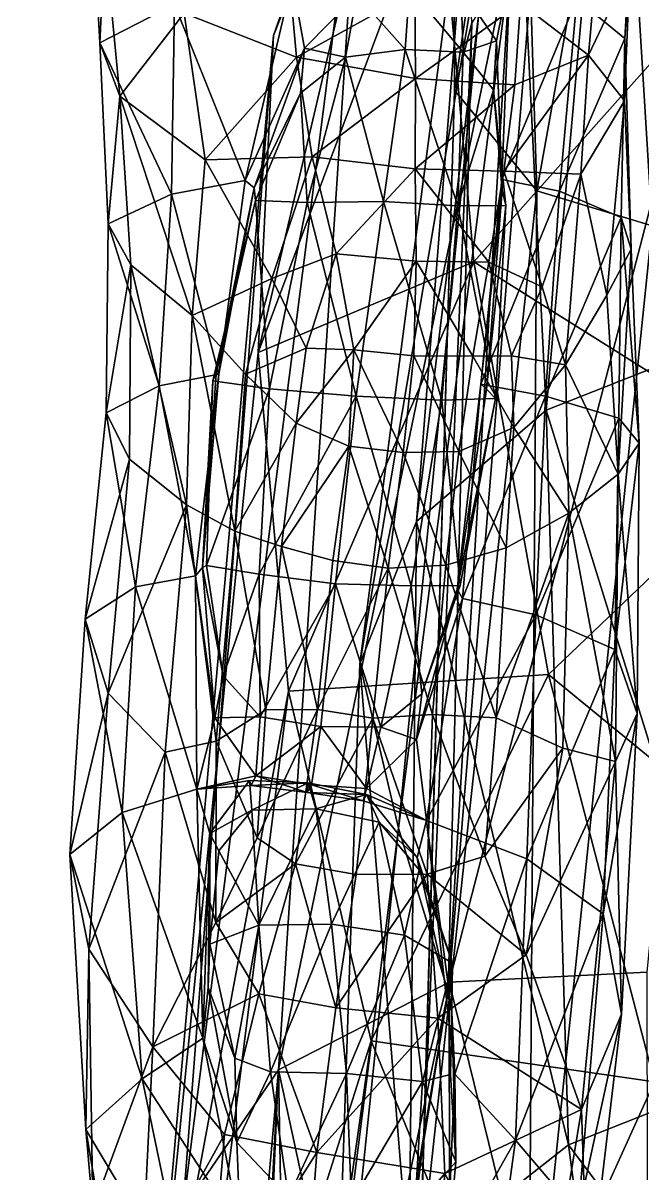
# Model space of a CAD drawing. Extents: x -76 to 76, y -20 to 79.
# Drawn here: x -6.391 to -4.966, y 7.162 to 9.809 of the extents above; entities that cross this region are included whole.
import ezdxf

# ---------------------------------------------------------------- set-up
doc = ezdxf.new("R2010")
doc.units = 0

msp = doc.modelspace()

# ---------------------------------------------------------------- linework, layer by layer
for points in [[(-14.4724, 15.4348, 15.3001), (-5.4457, 4.6891, 16.0387), (-6.4542, 4.4768, 16.6123)], [(-14.4724, 15.4348, 15.3001), (-14.388, 15.315, 15.9217), (-5.4457, 4.6891, 16.0387)], [(-14.388, 15.315, 15.9217), (-7.8159, 4.6318, 18.5868), (-5.9432, 4.1304, 17.5793)], [(-14.388, 15.315, 15.9217), (-5.1751, 4.3035, 16.584), (-5.4457, 4.6891, 16.0387)], [(-5.1751, 4.3035, 16.584), (-14.388, 15.315, 15.9217), (-5.9432, 4.1304, 17.5793)], [(-5.8155, 9.7801, 13.5305), (-5.4023, 10.9604, 14.8327), (-5.2035, 11.515, 13.8989)], [(-5.6134, 10.2899, 12.6646), (-5.8155, 9.7801, 13.5305), (-5.2035, 11.515, 13.8989)], [(-5.8155, 9.7801, 13.5305), (-5.8505, 9.051, 14.4711), (-5.4023, 10.9604, 14.8327)], [(-5.8505, 9.051, 14.4711), (-5.4349, 10.1623, 15.719), (-5.4023, 10.9604, 14.8327)], [(-5.3992, 9.654, 5.2987), (-5.3594, 9.8093, 5.6121), (-5.4031, 10.8712, 5.1856)], [(-5.3992, 9.654, 5.2987), (-5.4031, 10.8712, 5.1856), (-5.2488, 10.6719, 4.8567)], [(-5.2098, 9.4224, 4.921), (-5.3992, 9.654, 5.2987), (-5.2488, 10.6719, 4.8567)], [(-5.2098, 9.4224, 4.921), (-5.2488, 10.6719, 4.8567), (-5.0159, 10.5044, 4.6169)], [(-4.6758, 10.6691, 7.9256), (-5.0403, 10.5749, 7.5936), (-4.774, 9.0815, 8.2781)], [(-5.0403, 10.5749, 7.5936), (-5.2651, 10.4695, 7.1865), (-5.1883, 8.9183, 7.9143)], [(-5.0403, 10.5749, 7.5936), (-5.1883, 8.9183, 7.9143), (-4.774, 9.0815, 8.2781)], [(-4.9446, 9.3423, 4.6142), (-5.2098, 9.4224, 4.921), (-5.0159, 10.5044, 4.6169)], [(-4.7569, 9.6411, 4.5134), (-4.9446, 9.3423, 4.6142), (-5.0159, 10.5044, 4.6169)], [(-4.7671, 10.4823, 4.5312), (-4.7569, 9.6411, 4.5134), (-5.0159, 10.5044, 4.6169)], [(-5.2651, 10.4695, 7.1865), (-5.4863, 8.6622, 7.3911), (-5.1883, 8.9183, 7.9143)], [(-5.2651, 10.4695, 7.1865), (-5.3544, 10.3322, 6.747), (-5.4863, 8.6622, 7.3911)], [(-5.1816, 10.4102, 12.2618), (-5.4113, 7.6029, 10.0868), (-5.804, 7.4012, 10.2029)], [(-5.6134, 10.2899, 12.6646), (-5.1816, 10.4102, 12.2618), (-5.804, 7.4012, 10.2029)], [(-5.1816, 10.4102, 12.2618), (-4.6837, 10.4068, 12.0176), (-5.4113, 7.6029, 10.0868)], [(-4.6837, 10.4068, 12.0176), (-4.9567, 7.6259, 10.0731), (-5.4113, 7.6029, 10.0868)], [(-5.3544, 10.3322, 6.747), (-5.6165, 8.3347, 6.883), (-5.4863, 8.6622, 7.3911)], [(-5.3544, 10.3322, 6.747), (-5.3125, 10.1425, 6.3176), (-5.6165, 8.3347, 6.883)], [(-5.8155, 9.7801, 13.5305), (-5.6134, 10.2899, 12.6646), (-6.0241, 7.0805, 11.052)], [(-5.6134, 10.2899, 12.6646), (-5.804, 7.4012, 10.2029), (-6.0241, 7.0805, 11.052)], [(-6.203, 10.0033, 1.4531), (-6.238, 10.18, 0.9385), (-6.2145, 9.7628, 0.8964)], [(-6.0429, 9.851, 0.6483), (-6.2145, 9.7628, 0.8964), (-6.238, 10.18, 0.9385)], [(-5.3548, 9.2595, 16.2104), (-5.4349, 10.1623, 15.719), (-5.8505, 9.051, 14.4711)], [(-5.3125, 10.1425, 6.3176), (-5.5277, 7.9572, 6.5647), (-5.6165, 8.3347, 6.883)], [(-5.3125, 10.1425, 6.3176), (-5.2705, 9.9512, 5.929), (-5.5277, 7.9572, 6.5647)], [(-5.3548, 9.2595, 16.2104), (-4.7483, 9.9412, 17.0003), (-5.4349, 10.1623, 15.719)], [(-4.9862, 10.1547, 1.0334), (-5.0071, 9.773, 0.9818), (-5.1179, 9.8645, 0.705)], [(-4.9862, 10.1547, 1.0334), (-4.996, 9.9346, 1.5614), (-5.0071, 9.773, 0.9818)], [(-6.1685, 9.6403, 1.375), (-6.203, 10.0033, 1.4531), (-6.2145, 9.7628, 0.8964)], [(-6.203, 10.0033, 1.4531), (-6.1685, 9.6403, 1.375), (-6.0205, 9.8317, 1.9597)], [(-5.7622, 9.7304, 2.2066), (-5.783, 9.9586, 2.2727), (-6.0205, 9.8317, 1.9597)], [(-5.783, 9.9586, 2.2727), (-5.7622, 9.7304, 2.2066), (-5.4903, 9.8814, 2.3673)], [(-5.2705, 9.9512, 5.929), (-5.4138, 7.5808, 6.3241), (-5.5277, 7.9572, 6.5647)], [(-5.2705, 9.9512, 5.929), (-5.3594, 9.8093, 5.6121), (-5.4138, 7.5808, 6.3241)], [(-4.7483, 9.9412, 17.0003), (-5.3548, 9.2595, 16.2104), (-4.6517, 8.8181, 17.0413)], [(-5.0913, 9.7344, 2.0555), (-5.0734, 9.9367, 2.1261), (-5.2473, 9.854, 2.3474)], [(-5.0913, 9.7344, 2.0555), (-4.996, 9.9346, 1.5614), (-5.0734, 9.9367, 2.1261)], [(-4.996, 9.9346, 1.5614), (-5.0913, 9.7344, 2.0555), (-5.0084, 9.6299, 1.4632)], [(-4.996, 9.9346, 1.5614), (-5.0084, 9.6299, 1.4632), (-5.0071, 9.773, 0.9818)], [(-6.0429, 9.851, 0.6483), (-5.7726, 9.9083, 0.5152), (-5.8804, 9.4464, 0.4987)], [(-5.8804, 9.4464, 0.4987), (-5.7726, 9.9083, 0.5152), (-5.744, 9.7505, 0.4275)], [(-5.6235, 9.8735, 0.428), (-5.744, 9.7505, 0.4275), (-5.7726, 9.9083, 0.5152)], [(-5.3028, 9.7679, 0.4406), (-5.3847, 9.8885, 0.436), (-5.2714, 9.924, 0.5352)], [(-5.3028, 9.7679, 0.4406), (-5.2714, 9.924, 0.5352), (-5.2906, 9.4492, 0.5204)], [(-5.2906, 9.4492, 0.5204), (-5.2714, 9.924, 0.5352), (-5.1179, 9.8645, 0.705)], [(-5.7622, 9.7304, 2.2066), (-5.4887, 9.6812, 2.2788), (-5.4903, 9.8814, 2.3673)], [(-5.6235, 9.8735, 0.428), (-5.6499, 9.7303, 0.3484), (-5.744, 9.7505, 0.4275)], [(-5.6499, 9.7303, 0.3484), (-5.6235, 9.8735, 0.428), (-5.5123, 9.748, 0.3416)], [(-5.6235, 9.8735, 0.428), (-5.5025, 9.8892, 0.4242), (-5.5123, 9.748, 0.3416)], [(-5.3792, 9.7414, 0.355), (-5.5123, 9.748, 0.3416), (-5.5025, 9.8892, 0.4242)], [(-5.3847, 9.8885, 0.436), (-5.3792, 9.7414, 0.355), (-5.5025, 9.8892, 0.4242)], [(-5.2473, 9.854, 2.3474), (-5.4903, 9.8814, 2.3673), (-5.4887, 9.6812, 2.2788)], [(-5.3847, 9.8885, 0.436), (-5.3028, 9.7679, 0.4406), (-5.3792, 9.7414, 0.355)], [(-6.0429, 9.851, 0.6483), (-6.0497, 9.4154, 0.6164), (-6.2145, 9.7628, 0.8964)], [(-6.0497, 9.4154, 0.6164), (-6.0429, 9.851, 0.6483), (-5.8804, 9.4464, 0.4987)], [(-5.2603, 9.6663, 2.2615), (-5.2473, 9.854, 2.3474), (-5.4887, 9.6812, 2.2788)], [(-5.1573, 9.4217, 0.6627), (-5.2906, 9.4492, 0.5204), (-5.1179, 9.8645, 0.705)], [(-5.2603, 9.6663, 2.2615), (-5.0913, 9.7344, 2.0555), (-5.2473, 9.854, 2.3474)], [(-5.1573, 9.4217, 0.6627), (-5.1179, 9.8645, 0.705), (-5.0071, 9.773, 0.9818)], [(-6.1685, 9.6403, 1.375), (-5.9723, 9.4943, 1.9275), (-6.0205, 9.8317, 1.9597)], [(-5.7622, 9.7304, 2.2066), (-6.0205, 9.8317, 1.9597), (-5.9723, 9.4943, 1.9275)], [(-5.3594, 9.8093, 5.6121), (-5.469, 7.2563, 6.0493), (-5.4138, 7.5808, 6.3241)], [(-5.3594, 9.8093, 5.6121), (-5.3992, 9.654, 5.2987), (-5.469, 7.2563, 6.0493)], [(-5.8155, 9.7801, 13.5305), (-6.0241, 7.0805, 11.052), (-6.1033, 6.5392, 11.9302)], [(-5.8505, 9.051, 14.4711), (-5.8155, 9.7801, 13.5305), (-6.1033, 6.5392, 11.9302)], [(-5.3028, 9.7679, 0.4406), (-5.3096, 9.6549, 0.378), (-5.3792, 9.7414, 0.355)], [(-5.3028, 9.7679, 0.4406), (-5.2896, 9.424, 0.4149), (-5.3096, 9.6549, 0.378)], [(-5.2896, 9.424, 0.4149), (-5.3028, 9.7679, 0.4406), (-5.2906, 9.4492, 0.5204)], [(-5.016, 9.3615, 0.9037), (-5.1573, 9.4217, 0.6627), (-5.0071, 9.773, 0.9818)], [(-4.9929, 9.2888, 1.3052), (-5.016, 9.3615, 0.9037), (-5.0071, 9.773, 0.9818)], [(-5.0084, 9.6299, 1.4632), (-4.9929, 9.2888, 1.3052), (-5.0071, 9.773, 0.9818)], [(-6.0497, 9.4154, 0.6164), (-6.1952, 9.347, 0.8365), (-6.2145, 9.7628, 0.8964)], [(-6.1685, 9.6403, 1.375), (-6.2145, 9.7628, 0.8964), (-6.1952, 9.347, 0.8365)], [(-5.8602, 9.4294, 0.403), (-5.8804, 9.4464, 0.4987), (-5.744, 9.7505, 0.4275)], [(-5.8602, 9.4294, 0.403), (-5.744, 9.7505, 0.4275), (-5.7535, 9.6474, 0.368)], [(-5.6499, 9.7303, 0.3484), (-5.7535, 9.6474, 0.368), (-5.744, 9.7505, 0.4275)], [(-5.6499, 9.7303, 0.3484), (-5.5123, 9.748, 0.3416), (-5.5626, 9.3979, 0.2703)], [(-5.3911, 9.3881, 0.2904), (-5.5626, 9.3979, 0.2703), (-5.5123, 9.748, 0.3416)], [(-5.3792, 9.7414, 0.355), (-5.3911, 9.3881, 0.2904), (-5.5123, 9.748, 0.3416)], [(-5.3911, 9.3881, 0.2904), (-5.3792, 9.7414, 0.355), (-5.3096, 9.6549, 0.378)], [(-5.7268, 9.5009, 2.1529), (-5.7622, 9.7304, 2.2066), (-5.9723, 9.4943, 1.9275)], [(-5.7622, 9.7304, 2.2066), (-5.7268, 9.5009, 2.1529), (-5.4887, 9.6812, 2.2788)], [(-5.6499, 9.7303, 0.3484), (-5.7377, 9.396, 0.2855), (-5.7535, 9.6474, 0.368)], [(-5.7377, 9.396, 0.2855), (-5.6499, 9.7303, 0.3484), (-5.5626, 9.3979, 0.2703)], [(-5.2603, 9.6663, 2.2615), (-5.2857, 9.4683, 2.1922), (-5.0913, 9.7344, 2.0555)], [(-5.2857, 9.4683, 2.1922), (-5.1083, 9.4611, 1.9971), (-5.0913, 9.7344, 2.0555)], [(-5.0913, 9.7344, 2.0555), (-5.1083, 9.4611, 1.9971), (-5.0084, 9.6299, 1.4632)], [(-5.7268, 9.5009, 2.1529), (-5.4893, 9.4733, 2.2067), (-5.4887, 9.6812, 2.2788)], [(-5.2603, 9.6663, 2.2615), (-5.4887, 9.6812, 2.2788), (-5.4893, 9.4733, 2.2067)], [(-5.2857, 9.4683, 2.1922), (-5.2603, 9.6663, 2.2615), (-5.4893, 9.4733, 2.2067)], [(-6.1438, 9.2523, 1.2392), (-6.1685, 9.6403, 1.375), (-6.1952, 9.347, 0.8365)], [(-6.1438, 9.2523, 1.2392), (-6.0027, 9.1357, 1.6595), (-6.1685, 9.6403, 1.375)], [(-6.0027, 9.1357, 1.6595), (-5.9723, 9.4943, 1.9275), (-6.1685, 9.6403, 1.375)], [(-5.8567, 9.4004, 0.3312), (-5.8602, 9.4294, 0.403), (-5.7535, 9.6474, 0.368)], [(-5.7377, 9.396, 0.2855), (-5.8567, 9.4004, 0.3312), (-5.7535, 9.6474, 0.368)], [(-5.3992, 9.654, 5.2987), (-5.4789, 6.9407, 5.7284), (-5.469, 7.2563, 6.0493)], [(-5.3992, 9.654, 5.2987), (-5.2098, 9.4224, 4.921), (-5.4789, 6.9407, 5.7284)], [(-5.2808, 9.3892, 0.3403), (-5.3911, 9.3881, 0.2904), (-5.3096, 9.6549, 0.378)], [(-5.2896, 9.424, 0.4149), (-5.2808, 9.3892, 0.3403), (-5.3096, 9.6549, 0.378)], [(-5.0084, 9.6299, 1.4632), (-5.1083, 9.4611, 1.9971), (-5.0487, 9.1827, 1.7149)], [(-4.9929, 9.2888, 1.3052), (-5.0084, 9.6299, 1.4632), (-5.0487, 9.1827, 1.7149)], [(-5.8194, 9.2208, 2.0853), (-5.9723, 9.4943, 1.9275), (-6.0027, 9.1357, 1.6595)], [(-5.7268, 9.5009, 2.1529), (-5.9723, 9.4943, 1.9275), (-5.8194, 9.2208, 2.0853)], [(-5.671, 9.2777, 2.1739), (-5.7268, 9.5009, 2.1529), (-5.8194, 9.2208, 2.0853)], [(-5.7268, 9.5009, 2.1529), (-5.671, 9.2777, 2.1739), (-5.4893, 9.4733, 2.2067)], [(-5.671, 9.2777, 2.1739), (-5.4871, 9.2609, 2.2091), (-5.4893, 9.4733, 2.2067)], [(-5.3204, 9.2587, 2.2021), (-5.2857, 9.4683, 2.1922), (-5.4893, 9.4733, 2.2067)], [(-5.4871, 9.2609, 2.2091), (-5.3204, 9.2587, 2.2021), (-5.4893, 9.4733, 2.2067)], [(-5.2896, 9.424, 0.4149), (-5.2906, 9.4492, 0.5204), (-5.3386, 8.9783, 0.4837)], [(-5.2906, 9.4492, 0.5204), (-5.1573, 9.4217, 0.6627), (-5.3386, 8.9783, 0.4837)], [(-5.3204, 9.2587, 2.2021), (-5.1972, 9.2022, 2.1327), (-5.2857, 9.4683, 2.1922)], [(-5.1972, 9.2022, 2.1327), (-5.1083, 9.4611, 1.9971), (-5.2857, 9.4683, 2.1922)], [(-5.1972, 9.2022, 2.1327), (-5.1439, 9.0223, 1.9806), (-5.1083, 9.4611, 1.9971)], [(-5.1439, 9.0223, 1.9806), (-5.0487, 9.1827, 1.7149), (-5.1083, 9.4611, 1.9971)], [(-6.0497, 9.4154, 0.6164), (-5.8804, 9.4464, 0.4987), (-5.9409, 9.0011, 0.4664)], [(-5.8602, 9.4294, 0.403), (-5.8567, 9.4004, 0.3312), (-5.9469, 9.0011, 0.3728)], [(-5.8602, 9.4294, 0.403), (-5.9469, 9.0011, 0.3728), (-5.9409, 9.0011, 0.4664)], [(-5.8804, 9.4464, 0.4987), (-5.8602, 9.4294, 0.403), (-5.9409, 9.0011, 0.4664)], [(-5.2098, 9.4224, 4.921), (-5.229, 6.5908, 5.3495), (-5.4789, 6.9407, 5.7284)], [(-5.3259, 8.9669, 0.3824), (-5.2896, 9.424, 0.4149), (-5.3386, 8.9783, 0.4837)], [(-5.2896, 9.424, 0.4149), (-5.3259, 8.9669, 0.3824), (-5.2808, 9.3892, 0.3403)], [(-5.2098, 9.4224, 4.921), (-4.9446, 9.3423, 4.6142), (-5.229, 6.5908, 5.3495)], [(-6.0497, 9.4154, 0.6164), (-6.0783, 8.9743, 0.5834), (-6.1952, 9.347, 0.8365)], [(-6.0783, 8.9743, 0.5834), (-6.0497, 9.4154, 0.6164), (-5.9409, 9.0011, 0.4664)], [(-5.8567, 9.4004, 0.3312), (-5.9552, 8.9859, 0.3005), (-5.9469, 9.0011, 0.3728)], [(-5.8246, 8.9674, 0.2472), (-5.9552, 8.9859, 0.3005), (-5.8567, 9.4004, 0.3312)], [(-5.7377, 9.396, 0.2855), (-5.8246, 8.9674, 0.2472), (-5.8567, 9.4004, 0.3312)], [(-5.8246, 8.9674, 0.2472), (-5.7377, 9.396, 0.2855), (-5.6255, 8.9508, 0.2262)], [(-5.7377, 9.396, 0.2855), (-5.5626, 9.3979, 0.2703), (-5.6255, 8.9508, 0.2262)], [(-5.4284, 8.9415, 0.2509), (-5.6255, 8.9508, 0.2262), (-5.5626, 9.3979, 0.2703)], [(-5.3911, 9.3881, 0.2904), (-5.4284, 8.9415, 0.2509), (-5.5626, 9.3979, 0.2703)], [(-5.1573, 9.4217, 0.6627), (-5.1896, 8.9507, 0.6194), (-5.3386, 8.9783, 0.4837)], [(-5.1573, 9.4217, 0.6627), (-5.016, 9.3615, 0.9037), (-5.1896, 8.9507, 0.6194)], [(-5.4284, 8.9415, 0.2509), (-5.3911, 9.3881, 0.2904), (-5.3047, 8.945, 0.3076)], [(-5.3911, 9.3881, 0.2904), (-5.2808, 9.3892, 0.3403), (-5.3047, 8.945, 0.3076)], [(-5.3259, 8.9669, 0.3824), (-5.3047, 8.945, 0.3076), (-5.2808, 9.3892, 0.3403)], [(-6.1438, 9.2523, 1.2392), (-6.1952, 9.347, 0.8365), (-6.1999, 8.9121, 0.7838)], [(-6.0783, 8.9743, 0.5834), (-6.1999, 8.9121, 0.7838), (-6.1952, 9.347, 0.8365)], [(-5.016, 9.3615, 0.9037), (-5.0209, 8.9, 0.8357), (-5.1896, 8.9507, 0.6194)], [(-4.9747, 8.8423, 1.1787), (-5.0209, 8.9, 0.8357), (-5.016, 9.3615, 0.9037)], [(-4.9929, 9.2888, 1.3052), (-4.9747, 8.8423, 1.1787), (-5.016, 9.3615, 0.9037)], [(-4.9446, 9.3423, 4.6142), (-4.7958, 6.424, 4.9905), (-5.229, 6.5908, 5.3495)], [(-5.671, 9.2777, 2.1739), (-5.8194, 9.2208, 2.0853), (-5.74, 9.0612, 2.1355)], [(-5.6309, 9.0571, 2.1979), (-5.671, 9.2777, 2.1739), (-5.74, 9.0612, 2.1355)], [(-5.671, 9.2777, 2.1739), (-5.6309, 9.0571, 2.1979), (-5.4871, 9.2609, 2.2091)], [(-4.9929, 9.2888, 1.3052), (-5.0487, 9.1827, 1.7149), (-5.0226, 8.7714, 1.5481)], [(-4.9747, 8.8423, 1.1787), (-4.9929, 9.2888, 1.3052), (-5.0226, 8.7714, 1.5481)], [(-6.1467, 8.806, 1.127), (-6.1438, 9.2523, 1.2392), (-6.1999, 8.9121, 0.7838)], [(-6.1438, 9.2523, 1.2392), (-6.1467, 8.806, 1.127), (-6.0158, 8.7005, 1.5023)], [(-6.0027, 9.1357, 1.6595), (-6.1438, 9.2523, 1.2392), (-6.0158, 8.7005, 1.5023)], [(-5.781, 8.2724, 15.0981), (-5.3548, 9.2595, 16.2104), (-5.8505, 9.051, 14.4711)], [(-5.3548, 9.2595, 16.2104), (-5.781, 8.2724, 15.0981), (-5.1826, 8.3105, 16.3967)], [(-5.6309, 9.0571, 2.1979), (-5.4929, 9.0435, 2.2191), (-5.4871, 9.2609, 2.2091)], [(-5.4871, 9.2609, 2.2091), (-5.4929, 9.0435, 2.2191), (-5.3573, 9.0422, 2.22)], [(-5.3204, 9.2587, 2.2021), (-5.4871, 9.2609, 2.2091), (-5.3573, 9.0422, 2.22)], [(-5.3204, 9.2587, 2.2021), (-5.3573, 9.0422, 2.22), (-5.2683, 9.0432, 2.173)], [(-5.3548, 9.2595, 16.2104), (-5.1826, 8.3105, 16.3967), (-4.6517, 8.8181, 17.0413)], [(-5.1972, 9.2022, 2.1327), (-5.3204, 9.2587, 2.2021), (-5.2683, 9.0432, 2.173)], [(-5.8795, 9.0015, 1.9319), (-5.8194, 9.2208, 2.0853), (-6.0027, 9.1357, 1.6595)], [(-5.8194, 9.2208, 2.0853), (-5.8795, 9.0015, 1.9319), (-5.74, 9.0612, 2.1355)], [(-5.1439, 9.0223, 1.9806), (-5.1972, 9.2022, 2.1327), (-5.2683, 9.0432, 2.173)], [(-5.0487, 9.1827, 1.7149), (-5.1439, 9.0223, 1.9806), (-5.0226, 8.7714, 1.5481)], [(-6.0027, 9.1357, 1.6595), (-6.0158, 8.7005, 1.5023), (-5.9043, 8.6403, 1.7989)], [(-5.8795, 9.0015, 1.9319), (-6.0027, 9.1357, 1.6595), (-5.9043, 8.6403, 1.7989)], [(-4.774, 9.0815, 8.2781), (-5.1883, 8.9183, 7.9143), (-4.7161, 7.3953, 8.5288)], [(-5.8795, 9.0015, 1.9319), (-5.763, 8.8885, 2.0864), (-5.74, 9.0612, 2.1355)], [(-5.6309, 9.0571, 2.1979), (-5.74, 9.0612, 2.1355), (-5.763, 8.8885, 2.0864)], [(-5.6422, 8.8353, 2.1529), (-5.6309, 9.0571, 2.1979), (-5.763, 8.8885, 2.0864)], [(-5.6422, 8.8353, 2.1529), (-5.5175, 8.8207, 2.1696), (-5.6309, 9.0571, 2.1979)], [(-5.5175, 8.8207, 2.1696), (-5.4929, 9.0435, 2.2191), (-5.6309, 9.0571, 2.1979)], [(-5.781, 8.2724, 15.0981), (-5.8505, 9.051, 14.4711), (-6.1033, 6.5392, 11.9302)], [(-5.5175, 8.8207, 2.1696), (-5.3891, 8.8234, 2.1748), (-5.4929, 9.0435, 2.2191)], [(-5.3891, 8.8234, 2.1748), (-5.3573, 9.0422, 2.22), (-5.4929, 9.0435, 2.2191)], [(-5.3891, 8.8234, 2.1748), (-5.2627, 8.8788, 2.126), (-5.3573, 9.0422, 2.22)], [(-5.2627, 8.8788, 2.126), (-5.2683, 9.0432, 2.173), (-5.3573, 9.0422, 2.22)], [(-5.2627, 8.8788, 2.126), (-5.1439, 9.0223, 1.9806), (-5.2683, 9.0432, 2.173)], [(-6.0783, 8.9743, 0.5834), (-5.9409, 9.0011, 0.4664), (-5.9945, 8.5372, 0.4464)], [(-5.9789, 8.5567, 0.3557), (-5.9945, 8.5372, 0.4464), (-5.9409, 9.0011, 0.4664)], [(-5.9789, 8.5567, 0.3557), (-5.9469, 9.0011, 0.3728), (-5.9552, 8.9859, 0.3005)], [(-5.9469, 9.0011, 0.3728), (-5.9789, 8.5567, 0.3557), (-5.9409, 9.0011, 0.4664)], [(-5.8795, 9.0015, 1.9319), (-5.9043, 8.6403, 1.7989), (-5.763, 8.8885, 2.0864)], [(-5.1439, 9.0223, 1.9806), (-5.2627, 8.8788, 2.126), (-5.1363, 8.6812, 1.8437)], [(-5.1439, 9.0223, 1.9806), (-5.1363, 8.6812, 1.8437), (-5.0226, 8.7714, 1.5481)], [(-6.0783, 8.9743, 0.5834), (-6.1329, 8.5123, 0.5607), (-6.1999, 8.9121, 0.7838)], [(-6.1329, 8.5123, 0.5607), (-6.0783, 8.9743, 0.5834), (-5.9945, 8.5372, 0.4464)], [(-5.9692, 8.5614, 0.2877), (-5.9789, 8.5567, 0.3557), (-5.9552, 8.9859, 0.3005)], [(-5.9692, 8.5614, 0.2877), (-5.9552, 8.9859, 0.3005), (-5.8246, 8.9674, 0.2472)], [(-5.3929, 8.5069, 0.3665), (-5.3259, 8.9669, 0.3824), (-5.3386, 8.9783, 0.4837)], [(-5.3809, 8.4854, 0.4644), (-5.3929, 8.5069, 0.3665), (-5.3386, 8.9783, 0.4837)], [(-5.3809, 8.4854, 0.4644), (-5.3386, 8.9783, 0.4837), (-5.1896, 8.9507, 0.6194)], [(-5.8483, 8.5415, 0.2415), (-5.9692, 8.5614, 0.2877), (-5.8246, 8.9674, 0.2472)], [(-5.8483, 8.5415, 0.2415), (-5.8246, 8.9674, 0.2472), (-5.6255, 8.9508, 0.2262)], [(-5.6727, 8.5187, 0.2249), (-5.8483, 8.5415, 0.2415), (-5.6255, 8.9508, 0.2262)], [(-5.4991, 8.5147, 0.2457), (-5.6727, 8.5187, 0.2249), (-5.6255, 8.9508, 0.2262)], [(-5.4284, 8.9415, 0.2509), (-5.4991, 8.5147, 0.2457), (-5.6255, 8.9508, 0.2262)], [(-5.3259, 8.9669, 0.3824), (-5.3929, 8.5069, 0.3665), (-5.3047, 8.945, 0.3076)], [(-5.212, 8.4477, 0.5957), (-5.3809, 8.4854, 0.4644), (-5.1896, 8.9507, 0.6194)], [(-5.212, 8.4477, 0.5957), (-5.1896, 8.9507, 0.6194), (-5.0209, 8.9, 0.8357)], [(-5.4991, 8.5147, 0.2457), (-5.4284, 8.9415, 0.2509), (-5.3863, 8.5155, 0.2957)], [(-5.4284, 8.9415, 0.2509), (-5.3047, 8.945, 0.3076), (-5.3863, 8.5155, 0.2957)], [(-5.3929, 8.5069, 0.3665), (-5.3863, 8.5155, 0.2957), (-5.3047, 8.945, 0.3076)], [(-6.1329, 8.5123, 0.5607), (-6.2485, 8.4375, 0.7635), (-6.1999, 8.9121, 0.7838)], [(-6.1467, 8.806, 1.127), (-6.1999, 8.9121, 0.7838), (-6.2485, 8.4375, 0.7635)], [(-5.1883, 8.9183, 7.9143), (-5.4863, 8.6622, 7.3911), (-5.1372, 7.2292, 8.2525)], [(-5.0301, 8.3682, 0.8146), (-5.212, 8.4477, 0.5957), (-5.0209, 8.9, 0.8357)], [(-5.1883, 8.9183, 7.9143), (-5.1372, 7.2292, 8.2525), (-4.7161, 7.3953, 8.5288)], [(-5.0301, 8.3682, 0.8146), (-5.0209, 8.9, 0.8357), (-4.9747, 8.8423, 1.1787)], [(-5.9043, 8.6403, 1.7989), (-5.7971, 8.6046, 1.997), (-5.763, 8.8885, 2.0864)], [(-5.6422, 8.8353, 2.1529), (-5.763, 8.8885, 2.0864), (-5.7971, 8.6046, 1.997)], [(-5.2627, 8.8788, 2.126), (-5.3891, 8.8234, 2.1748), (-5.2802, 8.6015, 2.0372)], [(-5.2627, 8.8788, 2.126), (-5.2802, 8.6015, 2.0372), (-5.1363, 8.6812, 1.8437)], [(-4.9791, 8.2212, 1.175), (-5.0301, 8.3682, 0.8146), (-4.9747, 8.8423, 1.1787)], [(-4.9791, 8.2212, 1.175), (-4.9747, 8.8423, 1.1787), (-5.0226, 8.7714, 1.5481)], [(-5.6787, 8.5728, 2.0771), (-5.6422, 8.8353, 2.1529), (-5.7971, 8.6046, 1.997)], [(-5.6422, 8.8353, 2.1529), (-5.6787, 8.5728, 2.0771), (-5.5518, 8.5552, 2.0934)], [(-5.5175, 8.8207, 2.1696), (-5.6422, 8.8353, 2.1529), (-5.5518, 8.5552, 2.0934)], [(-5.5175, 8.8207, 2.1696), (-5.5518, 8.5552, 2.0934), (-5.4189, 8.5622, 2.1003)], [(-5.3891, 8.8234, 2.1748), (-5.5175, 8.8207, 2.1696), (-5.4189, 8.5622, 2.1003)], [(-5.3891, 8.8234, 2.1748), (-5.4189, 8.5622, 2.1003), (-5.2802, 8.6015, 2.0372)], [(-4.4988, 7.7497, 16.8358), (-4.6517, 8.8181, 17.0413), (-5.1826, 8.3105, 16.3967)], [(-6.1954, 8.2678, 1.1196), (-6.1467, 8.806, 1.127), (-6.2485, 8.4375, 0.7635)], [(-6.1467, 8.806, 1.127), (-6.1954, 8.2678, 1.1196), (-6.0158, 8.7005, 1.5023)], [(-5.029, 8.1107, 1.5519), (-5.0226, 8.7714, 1.5481), (-5.1363, 8.6812, 1.8437)], [(-5.029, 8.1107, 1.5519), (-4.9791, 8.2212, 1.175), (-5.0226, 8.7714, 1.5481)], [(-6.1954, 8.2678, 1.1196), (-6.0646, 8.1316, 1.499), (-6.0158, 8.7005, 1.5023)], [(-6.0646, 8.1316, 1.499), (-5.947, 8.1575, 1.7712), (-6.0158, 8.7005, 1.5023)], [(-5.947, 8.1575, 1.7712), (-5.9043, 8.6403, 1.7989), (-6.0158, 8.7005, 1.5023)], [(-5.4863, 8.6622, 7.3911), (-5.6165, 8.3347, 6.883), (-5.5035, 6.9404, 7.7947)], [(-5.4863, 8.6622, 7.3911), (-5.5035, 6.9404, 7.7947), (-5.1372, 7.2292, 8.2525)], [(-5.1503, 8.1409, 1.8201), (-5.1363, 8.6812, 1.8437), (-5.3036, 8.2105, 1.9795)], [(-5.1363, 8.6812, 1.8437), (-5.2802, 8.6015, 2.0372), (-5.3036, 8.2105, 1.9795)], [(-5.1503, 8.1409, 1.8201), (-5.029, 8.1107, 1.5519), (-5.1363, 8.6812, 1.8437)], [(-5.947, 8.1575, 1.7712), (-5.8332, 8.229, 1.9399), (-5.9043, 8.6403, 1.7989)], [(-5.8332, 8.229, 1.9399), (-5.7971, 8.6046, 1.997), (-5.9043, 8.6403, 1.7989)], [(-5.8332, 8.229, 1.9399), (-5.7139, 8.23, 2.0086), (-5.7971, 8.6046, 1.997)], [(-5.7139, 8.23, 2.0086), (-5.6787, 8.5728, 2.0771), (-5.7971, 8.6046, 1.997)], [(-5.3036, 8.2105, 1.9795), (-5.2802, 8.6015, 2.0372), (-5.4189, 8.5622, 2.1003)], [(-5.9789, 8.5567, 0.3557), (-5.9504, 8.2107, 0.3443), (-5.9945, 8.5372, 0.4464)], [(-5.9789, 8.5567, 0.3557), (-5.9692, 8.5614, 0.2877), (-5.9311, 8.3072, 0.2974)], [(-5.9504, 8.2107, 0.3443), (-5.9789, 8.5567, 0.3557), (-5.9311, 8.3072, 0.2974)], [(-5.9692, 8.5614, 0.2877), (-5.8483, 8.5415, 0.2415), (-5.9311, 8.3072, 0.2974)], [(-5.6787, 8.5728, 2.0771), (-5.7139, 8.23, 2.0086), (-5.5518, 8.5552, 2.0934)], [(-5.7139, 8.23, 2.0086), (-5.5868, 8.21, 2.0234), (-5.5518, 8.5552, 2.0934)], [(-5.5868, 8.21, 2.0234), (-5.4495, 8.2185, 2.0305), (-5.5518, 8.5552, 2.0934)], [(-5.4495, 8.2185, 2.0305), (-5.4189, 8.5622, 2.1003), (-5.5518, 8.5552, 2.0934)], [(-5.4495, 8.2185, 2.0305), (-5.3036, 8.2105, 1.9795), (-5.4189, 8.5622, 2.1003)], [(-6.1329, 8.5123, 0.5607), (-5.9945, 8.5372, 0.4464), (-5.9913, 8.0467, 0.404)], [(-5.9504, 8.2107, 0.3443), (-5.9913, 8.0467, 0.404), (-5.9945, 8.5372, 0.4464)], [(-5.8483, 8.5415, 0.2415), (-5.8462, 8.2132, 0.2693), (-5.9311, 8.3072, 0.2974)], [(-5.8483, 8.5415, 0.2415), (-5.6727, 8.5187, 0.2249), (-5.8462, 8.2132, 0.2693)], [(-6.1329, 8.5123, 0.5607), (-6.163, 7.9932, 0.5158), (-6.2485, 8.4375, 0.7635)], [(-6.163, 7.9932, 0.5158), (-6.1329, 8.5123, 0.5607), (-5.9913, 8.0467, 0.404)], [(-5.6727, 8.5187, 0.2249), (-5.7064, 8.1909, 0.2603), (-5.8462, 8.2132, 0.2693)], [(-5.5685, 8.1896, 0.2748), (-5.7064, 8.1909, 0.2603), (-5.6727, 8.5187, 0.2249)], [(-5.4991, 8.5147, 0.2457), (-5.5685, 8.1896, 0.2748), (-5.6727, 8.5187, 0.2249)], [(-5.5685, 8.1896, 0.2748), (-5.4991, 8.5147, 0.2457), (-5.4745, 8.2663, 0.306)], [(-5.4991, 8.5147, 0.2457), (-5.3863, 8.5155, 0.2957), (-5.4745, 8.2663, 0.306)], [(-5.3929, 8.5069, 0.3665), (-5.3809, 8.4854, 0.4644), (-5.4862, 8.1614, 0.3556)], [(-5.3929, 8.5069, 0.3665), (-5.4862, 8.1614, 0.3556), (-5.4745, 8.2663, 0.306)], [(-5.3863, 8.5155, 0.2957), (-5.3929, 8.5069, 0.3665), (-5.4745, 8.2663, 0.306)], [(-5.3809, 8.4854, 0.4644), (-5.4634, 7.9748, 0.4205), (-5.4862, 8.1614, 0.3556)], [(-5.3809, 8.4854, 0.4644), (-5.212, 8.4477, 0.5957), (-5.4634, 7.9748, 0.4205)], [(-5.212, 8.4477, 0.5957), (-5.2325, 7.8863, 0.551), (-5.4634, 7.9748, 0.4205)], [(-5.212, 8.4477, 0.5957), (-5.0301, 8.3682, 0.8146), (-5.2325, 7.8863, 0.551)], [(-6.1954, 8.2678, 1.1196), (-6.2485, 8.4375, 0.7635), (-6.2835, 7.8969, 0.7304)], [(-6.163, 7.9932, 0.5158), (-6.2835, 7.8969, 0.7304), (-6.2485, 8.4375, 0.7635)], [(-5.0301, 8.3682, 0.8146), (-5.057, 7.7602, 0.7823), (-5.2325, 7.8863, 0.551)], [(-5.0301, 8.3682, 0.8146), (-4.9791, 8.2212, 1.175), (-5.057, 7.7602, 0.7823)], [(-5.6165, 8.3347, 6.883), (-5.667, 6.8585, 7.386), (-5.5035, 6.9404, 7.7947)], [(-5.6165, 8.3347, 6.883), (-5.5277, 7.9572, 6.5647), (-5.667, 6.8585, 7.386)], [(-5.9504, 8.2107, 0.3443), (-5.9311, 8.3072, 0.2974), (-5.8462, 8.2132, 0.2693)], [(-5.781, 8.2724, 15.0981), (-5.5905, 7.4681, 15.4664), (-5.1826, 8.3105, 16.3967)], [(-4.9389, 7.3736, 16.3679), (-5.1826, 8.3105, 16.3967), (-5.5905, 7.4681, 15.4664)], [(-4.9389, 7.3736, 16.3679), (-4.4988, 7.7497, 16.8358), (-5.1826, 8.3105, 16.3967)], [(-6.2401, 7.6788, 1.124), (-6.1954, 8.2678, 1.1196), (-6.2835, 7.8969, 0.7304)], [(-6.1954, 8.2678, 1.1196), (-6.2401, 7.6788, 1.124), (-6.0646, 8.1316, 1.499)], [(-6.0734, 5.9414, 12.6196), (-5.781, 8.2724, 15.0981), (-6.1033, 6.5392, 11.9302)], [(-5.781, 8.2724, 15.0981), (-6.0734, 5.9414, 12.6196), (-5.5905, 7.4681, 15.4664)], [(-5.5685, 8.1896, 0.2748), (-5.4745, 8.2663, 0.306), (-5.4862, 8.1614, 0.3556)], [(-5.9504, 8.2107, 0.3443), (-5.8557, 8.0776, 0.3314), (-5.9913, 8.0467, 0.404)], [(-5.8557, 8.0776, 0.3314), (-5.9504, 8.2107, 0.3443), (-5.8462, 8.2132, 0.2693)], [(-5.8332, 8.229, 1.9399), (-5.947, 8.1575, 1.7712), (-5.8529, 7.935, 1.8958)], [(-5.8557, 8.0776, 0.3314), (-5.8462, 8.2132, 0.2693), (-5.7064, 8.1909, 0.2603)], [(-5.7139, 8.23, 2.0086), (-5.8332, 8.229, 1.9399), (-5.8529, 7.935, 1.8958)], [(-5.765, 7.8752, 1.9298), (-5.7139, 8.23, 2.0086), (-5.8529, 7.935, 1.8958)], [(-5.7139, 8.23, 2.0086), (-5.765, 7.8752, 1.9298), (-5.5868, 8.21, 2.0234)], [(-5.765, 7.8752, 1.9298), (-5.6256, 7.8509, 1.945), (-5.5868, 8.21, 2.0234)], [(-5.5868, 8.21, 2.0234), (-5.6256, 7.8509, 1.945), (-5.4621, 7.8515, 1.952)], [(-5.4495, 8.2185, 2.0305), (-5.5868, 8.21, 2.0234), (-5.4621, 7.8515, 1.952)], [(-5.4495, 8.2185, 2.0305), (-5.4621, 7.8515, 1.952), (-5.3293, 7.8924, 1.9335)], [(-5.3036, 8.2105, 1.9795), (-5.4495, 8.2185, 2.0305), (-5.3293, 7.8924, 1.9335)], [(-5.1503, 8.1409, 1.8201), (-5.3036, 8.2105, 1.9795), (-5.3293, 7.8924, 1.9335)], [(-4.9791, 8.2212, 1.175), (-5.0153, 7.5296, 1.1843), (-5.057, 7.7602, 0.7823)], [(-4.9791, 8.2212, 1.175), (-5.029, 8.1107, 1.5519), (-5.0153, 7.5296, 1.1843)], [(-5.7282, 8.0568, 0.3263), (-5.8557, 8.0776, 0.3314), (-5.7064, 8.1909, 0.2603)], [(-5.6015, 8.0481, 0.3383), (-5.7282, 8.0568, 0.3263), (-5.7064, 8.1909, 0.2603)], [(-5.5685, 8.1896, 0.2748), (-5.6015, 8.0481, 0.3383), (-5.7064, 8.1909, 0.2603)], [(-5.6015, 8.0481, 0.3383), (-5.5685, 8.1896, 0.2748), (-5.4862, 8.1614, 0.3556)], [(-5.947, 8.1575, 1.7712), (-6.0646, 8.1316, 1.499), (-5.9483, 7.7404, 1.7967)], [(-5.947, 8.1575, 1.7712), (-5.9483, 7.7404, 1.7967), (-5.8529, 7.935, 1.8958)], [(-5.6015, 8.0481, 0.3383), (-5.4862, 8.1614, 0.3556), (-5.4634, 7.9748, 0.4205)], [(-6.2401, 7.6788, 1.124), (-6.0926, 7.4546, 1.5803), (-6.0646, 8.1316, 1.499)], [(-6.0646, 8.1316, 1.499), (-6.0926, 7.4546, 1.5803), (-5.9483, 7.7404, 1.7967)], [(-5.2345, 7.6657, 1.8444), (-5.1503, 8.1409, 1.8201), (-5.3293, 7.8924, 1.9335)], [(-5.1503, 8.1409, 1.8201), (-5.2345, 7.6657, 1.8444), (-5.029, 8.1107, 1.5519)], [(-5.2345, 7.6657, 1.8444), (-5.1073, 7.3101, 1.6403), (-5.029, 8.1107, 1.5519)], [(-5.029, 8.1107, 1.5519), (-5.1073, 7.3101, 1.6403), (-5.0153, 7.5296, 1.1843)], [(-5.8557, 8.0776, 0.3314), (-5.867, 8.0553, 0.3729), (-5.9913, 8.0467, 0.404)], [(-5.867, 8.0553, 0.3729), (-5.8557, 8.0776, 0.3314), (-5.7382, 8.0395, 0.3695)], [(-5.8557, 8.0776, 0.3314), (-5.7282, 8.0568, 0.3263), (-5.7382, 8.0395, 0.3695)], [(-6.163, 7.9932, 0.5158), (-5.9913, 8.0467, 0.404), (-5.978, 7.4745, 0.3047)], [(-5.8705, 8.0671, 0.3387), (-5.9615, 7.9452, 0.3156), (-5.9913, 8.0467, 0.404)], [(-5.867, 8.0553, 0.3729), (-5.8705, 8.0671, 0.3387), (-5.9913, 8.0467, 0.404)], [(-5.978, 7.4745, 0.3047), (-5.9913, 8.0467, 0.404), (-5.9615, 7.9452, 0.3156)], [(-5.8705, 8.0671, 0.3387), (-5.8649, 7.9983, 0.2576), (-5.9615, 7.9452, 0.3156)], [(-5.8705, 8.0671, 0.3387), (-5.867, 8.0553, 0.3729), (-5.736, 8.0617, 0.3363)], [(-5.8705, 8.0671, 0.3387), (-5.736, 8.0617, 0.3363), (-5.8649, 7.9983, 0.2576)], [(-5.867, 8.0553, 0.3729), (-5.7382, 8.0395, 0.3695), (-5.736, 8.0617, 0.3363)], [(-5.736, 8.0617, 0.3363), (-5.7183, 8.0014, 0.2545), (-5.8649, 7.9983, 0.2576)], [(-5.6013, 8.0343, 0.3458), (-5.736, 8.0617, 0.3363), (-5.7382, 8.0395, 0.3695)], [(-5.6089, 8.0198, 0.3805), (-5.7382, 8.0395, 0.3695), (-5.7282, 8.0568, 0.3263)], [(-5.736, 8.0617, 0.3363), (-5.6013, 8.0343, 0.3458), (-5.7183, 8.0014, 0.2545)], [(-5.6015, 8.0481, 0.3383), (-5.6089, 8.0198, 0.3805), (-5.7282, 8.0568, 0.3263)], [(-5.6089, 8.0198, 0.3805), (-5.6015, 8.0481, 0.3383), (-5.4634, 7.9748, 0.4205)], [(-5.6089, 8.0198, 0.3805), (-5.6013, 8.0343, 0.3458), (-5.7382, 8.0395, 0.3695)], [(-5.6013, 8.0343, 0.3458), (-5.572, 7.9713, 0.2635), (-5.7183, 8.0014, 0.2545)], [(-5.6013, 8.0343, 0.3458), (-5.6089, 8.0198, 0.3805), (-5.4634, 7.9748, 0.4205)], [(-5.6013, 8.0343, 0.3458), (-5.4849, 7.8899, 0.3271), (-5.572, 7.9713, 0.2635)], [(-5.4849, 7.8899, 0.3271), (-5.6013, 8.0343, 0.3458), (-5.4634, 7.9748, 0.4205)], [(-6.163, 7.9932, 0.5158), (-6.1175, 7.3807, 0.4167), (-6.2835, 7.8969, 0.7304)], [(-6.1175, 7.3807, 0.4167), (-6.163, 7.9932, 0.5158), (-5.978, 7.4745, 0.3047)], [(-5.8649, 7.9983, 0.2576), (-5.9409, 7.9047, 0.2556), (-5.9615, 7.9452, 0.3156)], [(-5.8649, 7.9983, 0.2576), (-5.8492, 7.7341, 0.1586), (-5.9409, 7.9047, 0.2556)], [(-5.8492, 7.7341, 0.1586), (-5.8649, 7.9983, 0.2576), (-5.7183, 8.0014, 0.2545)], [(-5.6818, 7.7363, 0.1523), (-5.8492, 7.7341, 0.1586), (-5.7183, 8.0014, 0.2545)], [(-5.6818, 7.7363, 0.1523), (-5.7183, 8.0014, 0.2545), (-5.572, 7.9713, 0.2635)], [(-5.5143, 7.7109, 0.1628), (-5.6818, 7.7363, 0.1523), (-5.572, 7.9713, 0.2635)], [(-5.5143, 7.7109, 0.1628), (-5.572, 7.9713, 0.2635), (-5.48, 7.8615, 0.2645)], [(-5.4849, 7.8899, 0.3271), (-5.48, 7.8615, 0.2645), (-5.572, 7.9713, 0.2635)], [(-5.4054, 7.5336, 0.2399), (-5.4849, 7.8899, 0.3271), (-5.4634, 7.9748, 0.4205)], [(-5.398, 7.3913, 0.3201), (-5.4634, 7.9748, 0.4205), (-5.2325, 7.8863, 0.551)], [(-5.398, 7.3913, 0.3201), (-5.4054, 7.5336, 0.2399), (-5.4634, 7.9748, 0.4205)], [(-5.9656, 7.5906, 0.2297), (-5.978, 7.4745, 0.3047), (-5.9615, 7.9452, 0.3156)], [(-5.9656, 7.5906, 0.2297), (-5.9615, 7.9452, 0.3156), (-5.962, 7.6902, 0.1837)], [(-5.9615, 7.9452, 0.3156), (-5.9409, 7.9047, 0.2556), (-5.962, 7.6902, 0.1837)], [(-5.5277, 7.9572, 6.5647), (-5.4138, 7.5808, 6.3241), (-5.717, 6.1387, 7.3224)], [(-5.5277, 7.9572, 6.5647), (-5.717, 6.1387, 7.3224), (-5.667, 6.8585, 7.386)], [(-5.765, 7.8752, 1.9298), (-5.8529, 7.935, 1.8958), (-5.9483, 7.7404, 1.7967)], [(-6.1175, 7.3807, 0.4167), (-6.2473, 7.2643, 0.6395), (-6.2835, 7.8969, 0.7304)], [(-6.2401, 7.6788, 1.124), (-6.2835, 7.8969, 0.7304), (-6.2473, 7.2643, 0.6395)], [(-5.8492, 7.7341, 0.1586), (-5.962, 7.6902, 0.1837), (-5.9409, 7.9047, 0.2556)], [(-5.4054, 7.5336, 0.2399), (-5.4034, 7.6469, 0.1915), (-5.4849, 7.8899, 0.3271)], [(-5.4034, 7.6469, 0.1915), (-5.48, 7.8615, 0.2645), (-5.4849, 7.8899, 0.3271)], [(-5.2345, 7.6657, 1.8444), (-5.3293, 7.8924, 1.9335), (-5.4621, 7.8515, 1.952)], [(-5.8493, 7.5765, 1.8231), (-5.765, 7.8752, 1.9298), (-5.9483, 7.7404, 1.7967)], [(-5.8493, 7.5765, 1.8231), (-5.6718, 7.5437, 1.8436), (-5.765, 7.8752, 1.9298)], [(-5.6718, 7.5437, 1.8436), (-5.6256, 7.8509, 1.945), (-5.765, 7.8752, 1.9298)], [(-5.4034, 7.6469, 0.1915), (-5.5143, 7.7109, 0.1628), (-5.48, 7.8615, 0.2645)], [(-5.259, 7.24, 0.4445), (-5.398, 7.3913, 0.3201), (-5.2325, 7.8863, 0.551)], [(-5.259, 7.24, 0.4445), (-5.2325, 7.8863, 0.551), (-5.057, 7.7602, 0.7823)], [(-5.4376, 7.52, 1.8514), (-5.4621, 7.8515, 1.952), (-5.6718, 7.5437, 1.8436)], [(-5.4621, 7.8515, 1.952), (-5.6256, 7.8509, 1.945), (-5.6718, 7.5437, 1.8436)], [(-5.4376, 7.52, 1.8514), (-5.2345, 7.6657, 1.8444), (-5.4621, 7.8515, 1.952)], [(-5.115, 7.07, 0.6809), (-5.259, 7.24, 0.4445), (-5.057, 7.7602, 0.7823)], [(-5.115, 7.07, 0.6809), (-5.057, 7.7602, 0.7823), (-5.0153, 7.5296, 1.1843)], [(-5.8493, 7.5765, 1.8231), (-5.9483, 7.7404, 1.7967), (-6.0926, 7.4546, 1.5803)], [(-5.962, 7.6902, 0.1837), (-5.8492, 7.7341, 0.1586), (-5.9043, 7.4281, 0.1283)], [(-5.8492, 7.7341, 0.1586), (-5.8219, 7.3967, 0.0883), (-5.9043, 7.4281, 0.1283)], [(-5.8492, 7.7341, 0.1586), (-5.6818, 7.7363, 0.1523), (-5.8219, 7.3967, 0.0883)], [(-5.6818, 7.7363, 0.1523), (-5.6474, 7.3927, 0.0791), (-5.8219, 7.3967, 0.0883)], [(-5.6818, 7.7363, 0.1523), (-5.5143, 7.7109, 0.1628), (-5.6474, 7.3927, 0.0791)], [(-5.5143, 7.7109, 0.1628), (-5.4724, 7.3746, 0.0912), (-5.6474, 7.3927, 0.0791)], [(-5.5143, 7.7109, 0.1628), (-5.4034, 7.6469, 0.1915), (-5.4724, 7.3746, 0.0912)], [(-6.2309, 7.0803, 1.0467), (-6.2401, 7.6788, 1.124), (-6.2473, 7.2643, 0.6395)], [(-6.2401, 7.6788, 1.124), (-6.2309, 7.0803, 1.0467), (-6.0926, 7.4546, 1.5803)], [(-5.9656, 7.5906, 0.2297), (-5.962, 7.6902, 0.1837), (-5.9043, 7.4281, 0.1283)], [(-5.2345, 7.6657, 1.8444), (-5.4376, 7.52, 1.8514), (-5.1073, 7.3101, 1.6403)], [(-5.4034, 7.6469, 0.1915), (-5.4086, 7.3909, 0.1339), (-5.4724, 7.3746, 0.0912)], [(-5.4113, 7.6029, 10.0868), (-4.9567, 7.6259, 10.0731), (-4.9535, 5.7422, 8.4863)], [(-5.4034, 7.6469, 0.1915), (-5.4054, 7.5336, 0.2399), (-5.4086, 7.3909, 0.1339)], [(-5.4113, 7.6029, 10.0868), (-5.408, 5.5745, 8.3263), (-5.804, 7.4012, 10.2029)], [(-5.408, 5.5745, 8.3263), (-5.4113, 7.6029, 10.0868), (-4.9535, 5.7422, 8.4863)], [(-5.9284, 7.2525, 1.701), (-5.8493, 7.5765, 1.8231), (-6.0926, 7.4546, 1.5803)], [(-5.9656, 7.5906, 0.2297), (-5.8999, 7.2347, 0.1369), (-5.978, 7.4745, 0.3047)], [(-5.8999, 7.2347, 0.1369), (-5.9656, 7.5906, 0.2297), (-5.9043, 7.4281, 0.1283)], [(-5.8493, 7.5765, 1.8231), (-5.9284, 7.2525, 1.701), (-5.7159, 7.2111, 1.7257)], [(-5.6718, 7.5437, 1.8436), (-5.8493, 7.5765, 1.8231), (-5.7159, 7.2111, 1.7257)], [(-5.4138, 7.5808, 6.3241), (-5.469, 7.2563, 6.0493), (-5.8198, 5.1007, 7.3535)], [(-5.4138, 7.5808, 6.3241), (-5.8198, 5.1007, 7.3535), (-5.717, 6.1387, 7.3224)], [(-5.4376, 7.52, 1.8514), (-5.6718, 7.5437, 1.8436), (-5.7159, 7.2111, 1.7257)], [(-5.4213, 7.1632, 1.7338), (-5.4376, 7.52, 1.8514), (-5.7159, 7.2111, 1.7257)], [(-5.4376, 7.52, 1.8514), (-5.4213, 7.1632, 1.7338), (-5.1073, 7.3101, 1.6403)], [(-5.4054, 7.5336, 0.2399), (-5.396, 7.1902, 0.1432), (-5.4086, 7.3909, 0.1339)], [(-5.4054, 7.5336, 0.2399), (-5.398, 7.3913, 0.3201), (-5.396, 7.1902, 0.1432)], [(-5.0925, 6.8716, 1.0968), (-5.115, 7.07, 0.6809), (-5.0153, 7.5296, 1.1843)], [(-5.0925, 6.8716, 1.0968), (-5.0153, 7.5296, 1.1843), (-5.1073, 7.3101, 1.6403)], [(-6.1175, 7.3807, 0.4167), (-5.978, 7.4745, 0.3047), (-5.8916, 7.0322, 0.2042)], [(-6.0734, 5.9414, 12.6196), (-5.8928, 5.3463, 13.1602), (-5.5905, 7.4681, 15.4664)], [(-5.8999, 7.2347, 0.1369), (-5.8916, 7.0322, 0.2042), (-5.978, 7.4745, 0.3047)], [(-5.2621, 6.662, 15.6311), (-5.5905, 7.4681, 15.4664), (-5.8928, 5.3463, 13.1602)], [(-5.2621, 6.662, 15.6311), (-4.9389, 7.3736, 16.3679), (-5.5905, 7.4681, 15.4664)], [(-6.2309, 7.0803, 1.0467), (-6.1194, 6.9067, 1.4288), (-6.0926, 7.4546, 1.5803)], [(-5.9284, 7.2525, 1.701), (-6.0926, 7.4546, 1.5803), (-6.1194, 6.9067, 1.4288)], [(-5.8999, 7.2347, 0.1369), (-5.9043, 7.4281, 0.1283), (-5.8219, 7.3967, 0.0883)], [(-6.0362, 4.7764, 9.4049), (-6.0241, 7.0805, 11.052), (-5.804, 7.4012, 10.2029)], [(-5.9404, 4.8701, 8.7068), (-6.0362, 4.7764, 9.4049), (-5.804, 7.4012, 10.2029)], [(-5.9242, 4.6608, 8.0839), (-5.9404, 4.8701, 8.7068), (-5.804, 7.4012, 10.2029)], [(-5.7659, 5.2497, 8.1536), (-5.9242, 4.6608, 8.0839), (-5.804, 7.4012, 10.2029)], [(-5.7812, 7.1085, 0.0932), (-5.8999, 7.2347, 0.1369), (-5.8219, 7.3967, 0.0883)], [(-5.7812, 7.1085, 0.0932), (-5.8219, 7.3967, 0.0883), (-5.6474, 7.3927, 0.0791)], [(-5.408, 5.5745, 8.3263), (-5.7659, 5.2497, 8.1536), (-5.804, 7.4012, 10.2029)], [(-5.6359, 7.0968, 0.0844), (-5.7812, 7.1085, 0.0932), (-5.6474, 7.3927, 0.0791)], [(-5.6359, 7.0968, 0.0844), (-5.6474, 7.3927, 0.0791), (-5.4724, 7.3746, 0.0912)], [(-5.4724, 7.3746, 0.0912), (-5.4086, 7.3909, 0.1339), (-5.396, 7.1902, 0.1432)], [(-5.398, 7.3913, 0.3201), (-5.259, 7.24, 0.4445), (-5.4165, 6.96, 0.2139)], [(-5.398, 7.3913, 0.3201), (-5.4165, 6.96, 0.2139), (-5.396, 7.1902, 0.1432)], [(-4.5959, 6.5051, 8.4477), (-4.7161, 7.3953, 8.5288), (-5.1372, 7.2292, 8.2525)], [(-6.1175, 7.3807, 0.4167), (-6.0105, 6.8693, 0.3178), (-6.2473, 7.2643, 0.6395)], [(-6.0105, 6.8693, 0.3178), (-6.1175, 7.3807, 0.4167), (-5.8916, 7.0322, 0.2042)], [(-5.4902, 7.0843, 0.0962), (-5.6359, 7.0968, 0.0844), (-5.4724, 7.3746, 0.0912)], [(-5.4902, 7.0843, 0.0962), (-5.4724, 7.3746, 0.0912), (-5.396, 7.1902, 0.1432)], [(-4.9389, 7.3736, 16.3679), (-5.2621, 6.662, 15.6311), (-4.6011, 6.564, 16.1675)], [(-5.2032, 6.7273, 1.4765), (-5.1073, 7.3101, 1.6403), (-5.4213, 7.1632, 1.7338)], [(-5.2032, 6.7273, 1.4765), (-5.0925, 6.8716, 1.0968), (-5.1073, 7.3101, 1.6403)], [(-6.2309, 7.0803, 1.0467), (-6.2473, 7.2643, 0.6395), (-6.1521, 6.6982, 0.5142)], [(-6.0105, 6.8693, 0.3178), (-6.1521, 6.6982, 0.5142), (-6.2473, 7.2643, 0.6395)], [(-5.9638, 6.8215, 1.576), (-5.9284, 7.2525, 1.701), (-6.1194, 6.9067, 1.4288)], [(-5.9284, 7.2525, 1.701), (-5.9638, 6.8215, 1.576), (-5.7159, 7.2111, 1.7257)], [(-5.469, 7.2563, 6.0493), (-5.7722, 4.6881, 6.7907), (-5.8198, 5.1007, 7.3535)], [(-5.469, 7.2563, 6.0493), (-5.4789, 6.9407, 5.7284), (-5.7722, 4.6881, 6.7907)], [(-5.8999, 7.2347, 0.1369), (-5.7812, 7.1085, 0.0932), (-5.8916, 7.0322, 0.2042)], [(-5.019, 6.3399, 8.2337), (-5.1372, 7.2292, 8.2525), (-5.5035, 6.9404, 7.7947)], [(-5.259, 7.24, 0.4445), (-5.3297, 6.7277, 0.3353), (-5.4165, 6.96, 0.2139)], [(-5.259, 7.24, 0.4445), (-5.115, 7.07, 0.6809), (-5.3297, 6.7277, 0.3353)], [(-5.019, 6.3399, 8.2337), (-4.5959, 6.5051, 8.4477), (-5.1372, 7.2292, 8.2525)], [(-5.9638, 6.8215, 1.576), (-5.7488, 6.7756, 1.5978), (-5.7159, 7.2111, 1.7257)], [(-5.4213, 7.1632, 1.7338), (-5.7159, 7.2111, 1.7257), (-5.7488, 6.7756, 1.5978)], [(-5.4902, 7.0843, 0.0962), (-5.396, 7.1902, 0.1432), (-5.4165, 6.96, 0.2139)], [(-5.4586, 6.7197, 1.6041), (-5.4213, 7.1632, 1.7338), (-5.7488, 6.7756, 1.5978)], [(-5.4586, 6.7197, 1.6041), (-5.2032, 6.7273, 1.4765), (-5.4213, 7.1632, 1.7338)]]:
    msp.add_3dface(points)

doc.saveas('drawing.dxf')
